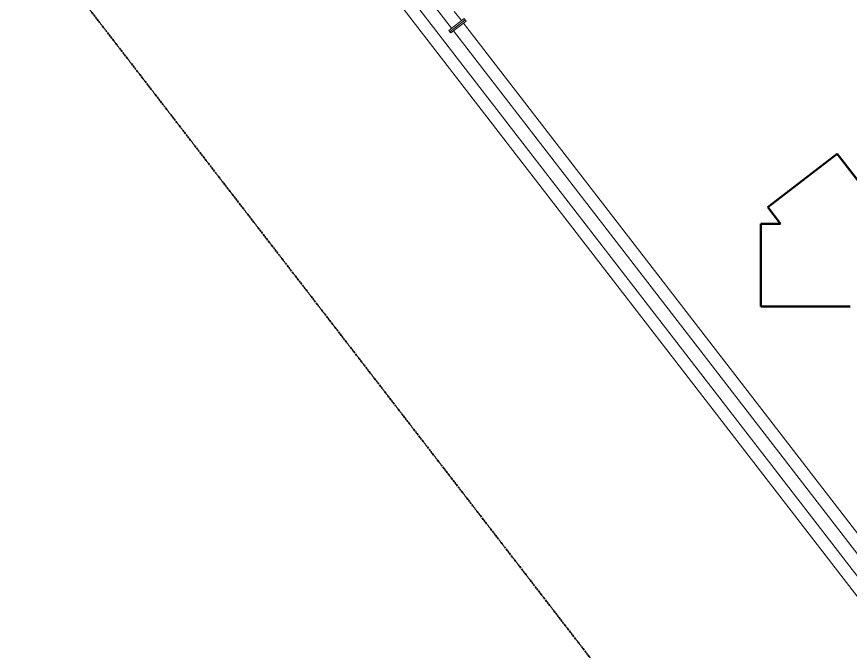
# Model space of a CAD drawing. Header units: inches. Extents: x 86328 to 235202, y 68629 to 184293.
# Drawn here: x 139176 to 149221, y 110518 to 118171 of the extents above; entities that cross this region are included whole.
import ezdxf

# ---------------------------------------------------------------- set-up
doc = ezdxf.new("R2010")
doc.units = ezdxf.units.IN
doc.header["$MEASUREMENT"] = 0
doc.linetypes.add('CENTER2', pattern=[1.125, 0.75, -0.125, 0.125, -0.125])
for name, color, linetype, lineweight in [('DIM', 251, 'Continuous', 0), ('plan', 8, 'Continuous', 0), ('PLC WIRE', 7, 'Continuous', 0)]:
    doc.layers.add(name, color=color, linetype=linetype, lineweight=lineweight)
doc.styles.get("Standard").update_dxf_attribs({"font": 'arial.ttf'})
doc.linetypes.add('FENCE_LINE', pattern='A,0.5,-0.1,["X",Standard,S=0.1,R=0,X=-0.02,Y=-0.05],-0.1', length=0.7)

msp = doc.modelspace()

# ---------------------------------------------------------------- linework, layer by layer
at = {"layer": 'DIM', "color": 8, "linetype": 'CENTER2', "lineweight": 35, "ltscale": 30}
msp.add_line((162425, 89263), (119020, 145521), dxfattribs=at)
at = {"layer": 'DIM', "color": 8, "linetype": 'Continuous', "ltscale": 25}
msp.add_line((169715, 84971), (130963, 135197), dxfattribs=at)
at = {"layer": 'DIM', "color": 8, "linetype": 'FENCE_LINE', "ltscale": 25}
msp.add_line((169526, 84971), (130844, 135106), dxfattribs=at)
at = {"layer": 'plan', "color": 8, "lineweight": 50}
for p, q in [((148229, 115873), (149064, 116517)), ((149064, 116517), (149713, 115675)), ((148381, 115675), (148229, 115873)), ((148143, 115675), (148381, 115675)), ((148143, 115675), (148143, 114675)), ((148143, 114675), (149221, 114675))]:
    msp.add_line(p, q, dxfattribs=at)
at = {"layer": 'PLC WIRE', "color": 8, "ltscale": 2000}
for p, q in [((144137, 118393), (144415, 118032)), ((144448, 118235), (144534, 118124)), ((144567, 118149), (144382, 118006)), ((144394, 117990), (144580, 118134)), ((144580, 118134), (144567, 118149)), ((144580, 118134), (144592, 118118)), ((144592, 118118), (144406, 117975)), ((144559, 118092), (162710, 94561)), ((144382, 118006), (144394, 117990)), ((144406, 117975), (144394, 117990)), ((144440, 118000), (162552, 94520))]:
    msp.add_line(p, q, dxfattribs=at)

doc.saveas('drawing.dxf')
